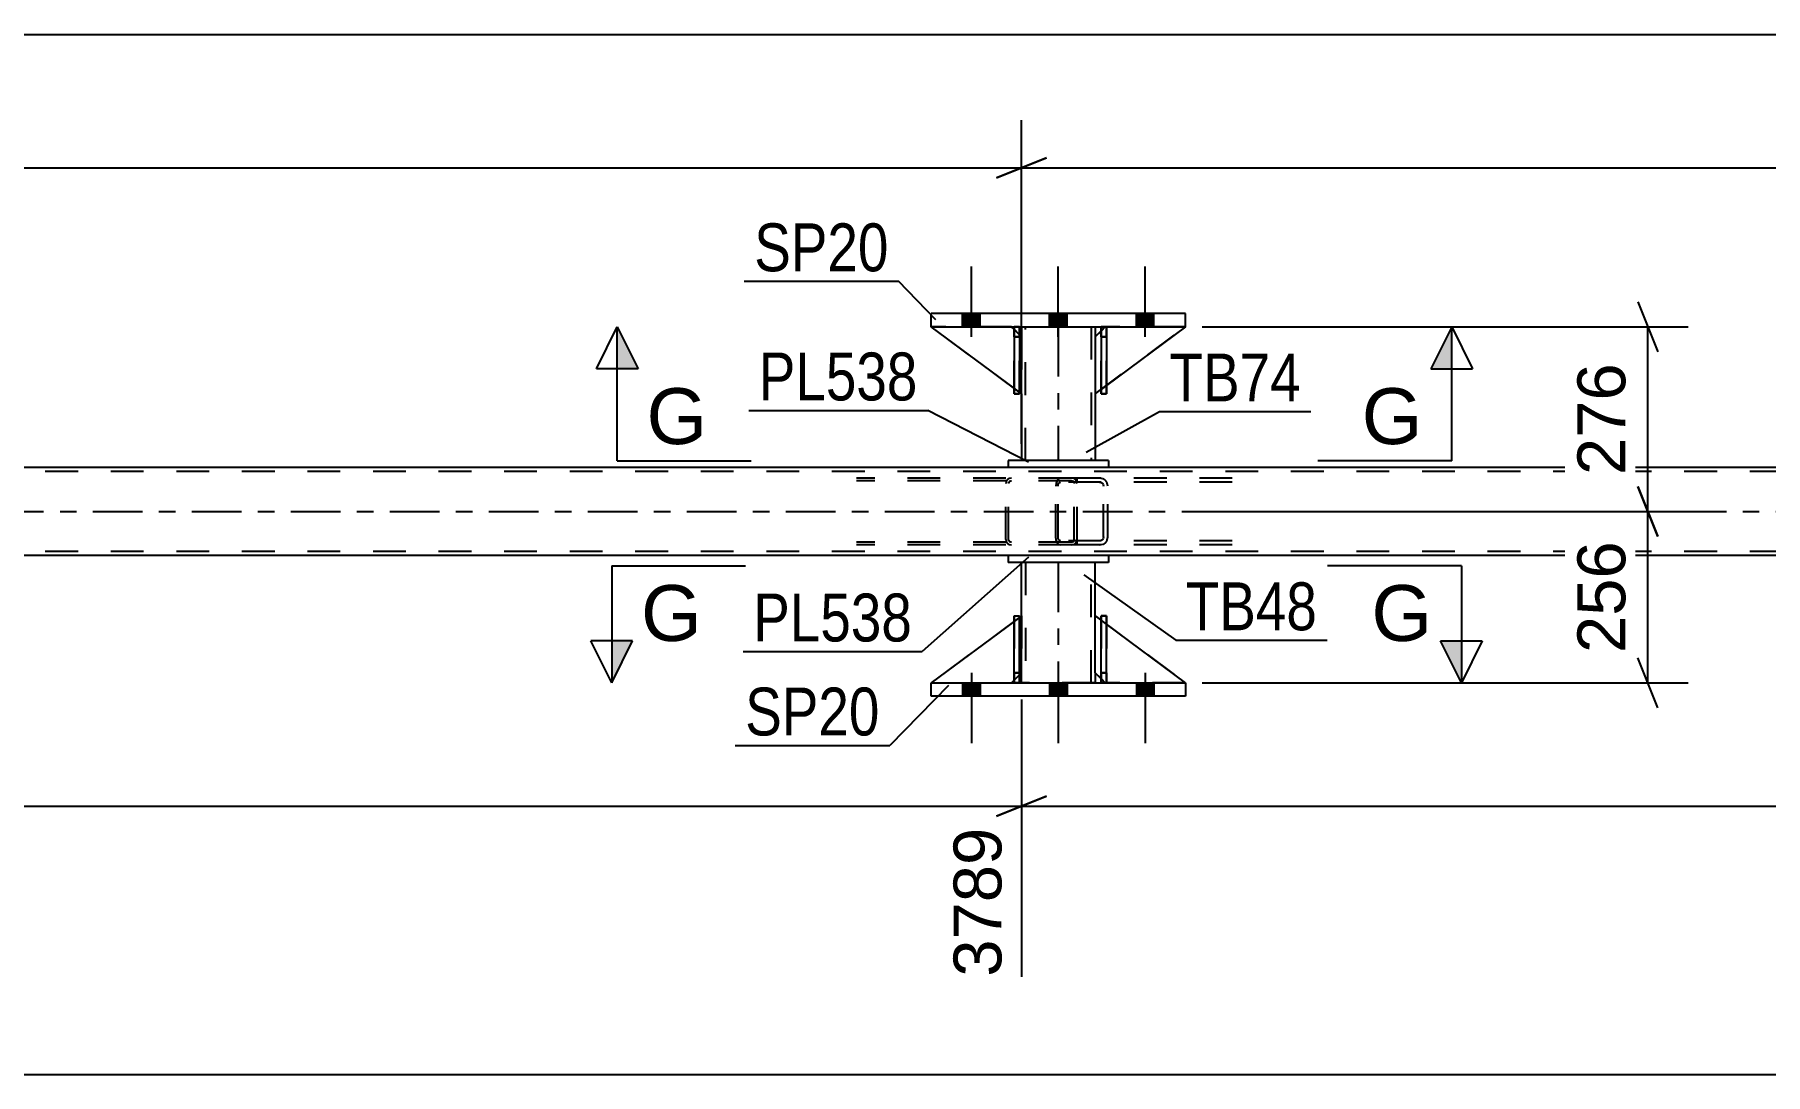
# Model space of a CAD drawing. Header units: millimetres. Extents: x 0 to 841, y 0 to 594.
# Drawn here: x 174.8 to 278.3, y 206.8 to 268.9 of the extents above; entities that cross this region are included whole.
import ezdxf

# ---------------------------------------------------------------- set-up
doc = ezdxf.new("R2010")
doc.units = ezdxf.units.MM
doc.linetypes.add('DXK_LINE_DOT2', pattern=[3.9198, 1.9599, -1.9599])
doc.linetypes.add('DXK_LINE_DOT3', pattern=[5.9187, 2.979, -0.9799, 0.9799, -0.9799])
doc.styles.add('Arial', font='ARIAL.TTF', dxfattribs={"height": 0.2})
doc.styles.add('Arial Narrow', font='ARIALN.TTF', dxfattribs={"height": 0.2})

# ---------------------------------------------------------------- blocks, each defined once
blk = doc.blocks.new('Part-814761036-5048 - 4968')
at = {"color": 7, "linetype": 'DXK_LINE_DOT2'}
for p, q in [((236.78, 242.42), (223.93, 242.42)), ((236.78, 242.26), (223.93, 242.26)), ((232.89, 242.22), (232.86, 242.1)), ((233.03, 242.1), (233.04, 242.16)), ((233.04, 242.16), (233.08, 242.21)), ((233.2, 242.42), (233.07, 242.39)), ((233.08, 242.21), (233.14, 242.25)), ((233.14, 242.25), (233.2, 242.26)), ((236.91, 242.39), (236.78, 242.42)), ((236.78, 242.26), (236.84, 242.25)), ((236.84, 242.25), (236.9, 242.21)), ((236.9, 242.21), (236.94, 242.16)), ((236.94, 242.16), (236.95, 242.1)), ((237.12, 242.1), (237.09, 242.22)), ((232.86, 238.74), (232.86, 242.1)), ((233.03, 238.74), (233.03, 242.1)), ((236.95, 238.74), (236.95, 242.1)), ((237.12, 238.74), (237.12, 242.1)), ((236.78, 238.58), (223.93, 238.58)), ((236.78, 238.42), (223.93, 238.42)), ((232.86, 238.74), (232.89, 238.62)), ((233.04, 238.68), (233.03, 238.74)), ((233.08, 238.63), (233.04, 238.68)), ((233.07, 238.44), (233.2, 238.42)), ((233.14, 238.59), (233.08, 238.63)), ((233.2, 238.58), (233.14, 238.59)), ((236.84, 238.59), (236.78, 238.58)), ((236.78, 238.42), (236.91, 238.44)), ((236.9, 238.63), (236.84, 238.59)), ((236.94, 238.68), (236.9, 238.63)), ((236.95, 238.74), (236.94, 238.68)), ((237.09, 238.62), (237.12, 238.74))]:
    blk.add_line(p, q, dxfattribs=at)
for centre, start, end in [((233.19, 242.09), 110.7583, 155.68), ((236.79, 242.09), 24.32, 69.2417), ((233.19, 238.75), 204.32, 249.2417), ((236.79, 238.75), 290.7583, 335.68)]:
    blk.add_arc(centre, 0.331, start, end, dxfattribs=at)
blk = doc.blocks.new('Part-814761036-5157 - 4968')
at = {"color": 7, "linetype": 'DXK_LINE_DOT2'}
for p, q in [((233.68, 234.08), (233.36, 233.85)), ((233.8, 230.78), (233.8, 234.18)), ((233.8, 230.78), (233.2, 230.18)), ((228.4, 230.18), (228.4, 230.18)), ((228.4, 230.18), (233.2, 230.18)), ((233.68, 230.65), (233.36, 230.33))]:
    blk.add_line(p, q, dxfattribs=at)
at = {"color": 2, "linetype": 'Continuous'}
for p, q in [((233.8, 234.18), (233.68, 234.08)), ((233.8, 230.78), (233.8, 234.18)), ((233.36, 233.85), (228.4, 230.18)), ((233.8, 230.78), (233.68, 230.65)), ((233.8, 230.78), (233.8, 230.78)), ((233.36, 230.33), (233.2, 230.18))]:
    blk.add_line(p, q, dxfattribs=at)
blk = doc.blocks.new('Part-814761036-5058 - 4968')
at = {"color": 2, "linetype": 'Continuous'}
for p, q in [((228.4, 230.18), (228.4, 230.18)), ((228.4, 229.38), (228.4, 230.18)), ((228.4, 230.18), (243.6, 230.18)), ((243.6, 230.18), (243.6, 230.18)), ((243.6, 230.18), (243.6, 229.38)), ((228.4, 229.38), (228.4, 229.38)), ((243.6, 229.38), (228.4, 229.38)), ((243.6, 229.38), (243.6, 229.38))]:
    blk.add_line(p, q, dxfattribs=at)
at = {"color": 7, "linetype": 'DXK_LINE_DOT2'}
for p, q in [((228.4, 229.38), (228.4, 230.18)), ((243.6, 230.18), (243.6, 229.38))]:
    blk.add_line(p, q, dxfattribs=at)
blk = doc.blocks.new('Bolt-814761036-5062 - 4968')
at = {"linetype": 'Continuous'}
for points in [[(230.28, 229.38), (231.32, 229.38), (231.32, 230.18), (230.28, 230.18)], [(230.28, 229.38), (231.32, 229.38), (231.32, 230.18), (230.28, 230.18)], [(230.28, 229.38), (231.32, 229.38), (231.32, 230.18), (230.28, 230.18)], [(235.48, 229.38), (236.52, 229.38), (236.52, 230.18), (235.48, 230.18)], [(235.48, 229.38), (236.52, 229.38), (236.52, 230.18), (235.48, 230.18)], [(240.68, 229.38), (241.72, 229.38), (241.72, 230.18), (240.68, 230.18)], [(240.68, 229.38), (241.72, 229.38), (241.72, 230.18), (240.68, 230.18)], [(240.68, 229.38), (241.72, 229.38), (241.72, 230.18), (240.68, 230.18)]]:
    blk.add_hatch(color=1, dxfattribs=at).paths.add_polyline_path(points)
at = {"color": 1, "linetype": 'Continuous'}
for p, q in [((230.8, 230.78), (230.8, 226.58)), ((230.8, 230.78), (230.8, 226.58)), ((230.8, 230.78), (230.8, 226.58)), ((236, 230.78), (236, 226.58)), ((236, 230.78), (236, 226.58)), ((241.2, 230.78), (241.2, 226.58)), ((241.2, 230.78), (241.2, 226.58)), ((241.2, 230.78), (241.2, 226.58)), ((230.28, 230.18), (230.28, 229.38)), ((230.28, 230.18), (230.28, 229.38)), ((230.28, 230.18), (230.28, 229.38)), ((231.32, 230.18), (231.32, 229.38)), ((231.32, 230.18), (231.32, 229.38)), ((231.32, 230.18), (231.32, 229.38)), ((235.48, 230.18), (235.48, 229.38)), ((235.48, 230.18), (235.48, 229.38)), ((236.52, 230.18), (236.52, 229.38)), ((236.52, 230.18), (236.52, 229.38)), ((240.68, 230.18), (240.68, 229.38)), ((240.68, 230.18), (240.68, 229.38)), ((240.68, 230.18), (240.68, 229.38)), ((241.72, 230.18), (241.72, 229.38)), ((241.72, 230.18), (241.72, 229.38)), ((241.72, 230.18), (241.72, 229.38))]:
    blk.add_line(p, q, dxfattribs=at)
blk = doc.blocks.new('Part-814761036-4998 - 4968')
at = {"color": 2, "linetype": 'Continuous'}
for p, q in [((233.8, 234.18), (233.8, 237.38)), ((238.2, 234.18), (238.2, 237.38)), ((233.8, 230.18), (233.8, 230.78)), ((238.2, 230.78), (238.2, 230.18))]:
    blk.add_line(p, q, dxfattribs=at)
at = {"color": 7, "linetype": 'DXK_LINE_DOT2'}
for p, q in [((238.2, 237.38), (233.8, 237.38)), ((234.04, 237.38), (234.04, 230.18)), ((237.96, 230.18), (237.96, 237.38)), ((233.8, 230.78), (233.8, 234.18)), ((238.2, 230.78), (238.2, 234.18)), ((238.2, 230.18), (233.8, 230.18))]:
    blk.add_line(p, q, dxfattribs=at)
at = {"color": 7, "linetype": 'DXK_LINE_DOT3'}
blk.add_line((236, 237.38), (236, 230.18), dxfattribs=at)
blk = doc.blocks.new('Part-814761036-4999 - 4968')
at = {"color": 2, "linetype": 'Continuous'}
for p, q in [((233.36, 230.18), (233.36, 234.18)), ((233.36, 234.18), (233.68, 234.18)), ((233.68, 230.18), (233.68, 234.18)), ((233.36, 230.18), (233.36, 230.18)), ((233.68, 230.18), (233.36, 230.18))]:
    blk.add_line(p, q, dxfattribs=at)
at = {"color": 7, "linetype": 'DXK_LINE_DOT2'}
for p, q in [((233.36, 234.18), (233.36, 230.78)), ((233.68, 230.78), (233.68, 234.18)), ((233.36, 230.78), (233.36, 230.18)), ((233.36, 230.78), (233.68, 230.78)), ((233.68, 230.18), (233.68, 230.78)), ((233.36, 230.18), (233.36, 230.18)), ((233.36, 230.18), (233.36, 230.18)), ((233.68, 230.18), (233.68, 230.18))]:
    blk.add_line(p, q, dxfattribs=at)
blk = doc.blocks.new('Part-814761036-5000 - 4968')
at = {"color": 2, "linetype": 'Continuous'}
for p, q in [((238.56, 230.18), (238.56, 234.18)), ((238.56, 234.18), (238.88, 234.18)), ((238.88, 230.18), (238.88, 234.18)), ((238.56, 230.18), (238.56, 230.18)), ((238.88, 230.18), (238.56, 230.18))]:
    blk.add_line(p, q, dxfattribs=at)
at = {"color": 7, "linetype": 'DXK_LINE_DOT2'}
for p, q in [((238.56, 234.18), (238.56, 230.78)), ((238.88, 230.78), (238.88, 234.18)), ((238.56, 230.78), (238.56, 230.18)), ((238.56, 230.78), (238.88, 230.78)), ((238.88, 230.18), (238.88, 230.78)), ((238.56, 230.18), (238.56, 230.18)), ((238.56, 230.18), (238.56, 230.18)), ((238.88, 230.18), (238.88, 230.18))]:
    blk.add_line(p, q, dxfattribs=at)
blk = doc.blocks.new('Part-814761036-5071 - 4968')
at = {"color": 2, "linetype": 'Continuous'}
for p, q in [((228.4, 252.26), (228.4, 252.26)), ((228.4, 251.46), (228.4, 252.26)), ((243.6, 252.26), (228.4, 252.26)), ((228.4, 251.46), (228.4, 251.46)), ((228.4, 251.46), (243.6, 251.46)), ((243.6, 252.26), (243.6, 252.26)), ((243.6, 251.46), (243.6, 252.26)), ((243.6, 251.46), (243.6, 251.46))]:
    blk.add_line(p, q, dxfattribs=at)
at = {"color": 7, "linetype": 'DXK_LINE_DOT2'}
for p, q in [((228.4, 251.46), (228.4, 252.26)), ((243.6, 251.46), (243.6, 252.26))]:
    blk.add_line(p, q, dxfattribs=at)
blk = doc.blocks.new('Part-814761036-5072 - 4968')
at = {"color": 7, "linetype": 'DXK_LINE_DOT2'}
for p, q in [((238.8, 251.46), (238.2, 250.86)), ((238.2, 247.46), (243.6, 251.46)), ((243.6, 251.46), (238.8, 251.46)), ((238.2, 250.86), (238.2, 247.46))]:
    blk.add_line(p, q, dxfattribs=at)
blk = doc.blocks.new('Part-814761036-5073 - 4968')
at = {"color": 7, "linetype": 'DXK_LINE_DOT2'}
for p, q in [((238.8, 251.46), (238.56, 251.21)), ((243.6, 251.46), (238.8, 251.46)), ((243.6, 251.46), (243.6, 251.46)), ((243.6, 251.46), (243.6, 251.46)), ((238.88, 247.96), (238.56, 247.72))]:
    blk.add_line(p, q, dxfattribs=at)
at = {"color": 2, "linetype": 'Continuous'}
for p, q in [((243.6, 251.46), (238.88, 247.96)), ((238.56, 251.21), (238.2, 250.86)), ((238.2, 250.86), (238.2, 247.46)), ((238.2, 247.46), (238.56, 247.72))]:
    blk.add_line(p, q, dxfattribs=at)
blk = doc.blocks.new('Part-814761036-5074 - 4968')
at = {"color": 7, "linetype": 'DXK_LINE_DOT2'}
for p, q in [((233.8, 247.46), (228.4, 251.46)), ((228.4, 251.46), (233.2, 251.46)), ((233.2, 251.46), (233.8, 250.86)), ((233.8, 250.86), (233.2, 251.46)), ((233.8, 250.86), (233.8, 247.46)), ((233.8, 250.86), (233.8, 250.86)), ((233.8, 250.86), (233.8, 247.46))]:
    blk.add_line(p, q, dxfattribs=at)
blk = doc.blocks.new('Part-814761036-5012 - 4968')
at = {"color": 7, "linetype": 'DXK_LINE_DOT2'}
for p, q in [((235.93, 242.28), (235.88, 242.12)), ((236.02, 242.38), (235.93, 242.28)), ((236.13, 242.42), (236.02, 242.38)), ((236.03, 242.11), (236.07, 242.16)), ((236.07, 242.16), (236.13, 242.18)), ((246.4, 242.42), (236.13, 242.42)), ((246.4, 242.18), (236.13, 242.18)), ((237.12, 242.18), (237.12, 242.42)), ((238.65, 242.38), (238.46, 242.42)), ((238.46, 242.18), (238.56, 242.16)), ((238.56, 242.16), (238.64, 242.11)), ((235.88, 242.12), (235.86, 241.94)), ((235.86, 238.9), (235.86, 241.94)), ((235.99, 241.94), (236, 242.03)), ((235.99, 238.9), (235.99, 241.94)), ((236, 242.03), (236.03, 242.11)), ((238.64, 242.11), (238.69, 242.03)), ((238.69, 242.03), (238.71, 241.94)), ((238.71, 238.9), (238.71, 241.94)), ((238.96, 241.94), (238.92, 242.12)), ((238.96, 238.9), (238.96, 241.94)), ((235.88, 238.72), (235.86, 238.9)), ((235.92, 238.59), (235.88, 238.72)), ((235.93, 238.56), (235.92, 238.59)), ((235.93, 238.56), (236.02, 238.46)), ((236, 238.81), (235.99, 238.9)), ((236.03, 238.73), (236, 238.81)), ((236.02, 238.46), (236.13, 238.42)), ((236.07, 238.68), (236.03, 238.73)), ((236.13, 238.66), (236.07, 238.68)), ((246.4, 238.66), (236.13, 238.66)), ((246.4, 238.42), (236.13, 238.42)), ((237.12, 238.42), (237.12, 238.66)), ((238.56, 238.68), (238.46, 238.66)), ((238.46, 238.42), (238.65, 238.46)), ((238.64, 238.73), (238.56, 238.68)), ((238.69, 238.81), (238.64, 238.73)), ((238.71, 238.9), (238.69, 238.81)), ((238.92, 238.72), (238.96, 238.9))]:
    blk.add_line(p, q, dxfattribs=at)
for centre, start, end in [((238.48, 241.92), 23.8494, 68.8059), ((238.48, 238.91), 291.1941, 336.1506)]:
    blk.add_arc(centre, 0.492, start, end, dxfattribs=at)
blk = doc.blocks.new('Part-814761036-5019 - 4968')
at = {"color": 2, "linetype": 'Continuous'}
for p, q in [((233, 243.06), (95.41, 243.06)), ((488.4, 243.06), (239, 243.06)), ((757.52, 237.78), (95.41, 237.78))]:
    blk.add_line(p, q, dxfattribs=at)
at = {"color": 7, "linetype": 'DXK_LINE_DOT2'}
for p, q in [((757.52, 242.82), (95.41, 242.82)), ((239, 243.06), (233, 243.06)), ((757.52, 238.02), (95.41, 238.02))]:
    blk.add_line(p, q, dxfattribs=at)
at = {"color": 7, "linetype": 'DXK_LINE_DOT3'}
blk.add_line((95.41, 240.42), (757.52, 240.42), dxfattribs=at)
blk = doc.blocks.new('Bolt-814761036-5022 - 4968')
at = {"linetype": 'Continuous'}
for points in [[(231.32, 252.26), (230.28, 252.26), (230.28, 251.46), (231.32, 251.46)], [(231.32, 252.26), (230.28, 252.26), (230.28, 251.46), (231.32, 251.46)], [(231.32, 252.26), (230.28, 252.26), (230.28, 251.46), (231.32, 251.46)], [(236.52, 252.26), (235.48, 252.26), (235.48, 251.46), (236.52, 251.46)], [(236.52, 252.26), (235.48, 252.26), (235.48, 251.46), (236.52, 251.46)], [(241.72, 252.26), (240.68, 252.26), (240.68, 251.46), (241.72, 251.46)], [(241.72, 252.26), (240.68, 252.26), (240.68, 251.46), (241.72, 251.46)], [(241.72, 252.26), (240.68, 252.26), (240.68, 251.46), (241.72, 251.46)]]:
    blk.add_hatch(color=1, dxfattribs=at).paths.add_polyline_path(points)
at = {"color": 1, "linetype": 'Continuous'}
for p, q in [((230.8, 250.86), (230.8, 255.06)), ((230.8, 250.86), (230.8, 255.06)), ((230.8, 250.86), (230.8, 255.06)), ((236, 250.86), (236, 255.06)), ((236, 250.86), (236, 255.06)), ((241.2, 250.86), (241.2, 255.06)), ((241.2, 250.86), (241.2, 255.06)), ((241.2, 250.86), (241.2, 255.06)), ((230.28, 251.46), (230.28, 252.26)), ((230.28, 251.46), (230.28, 252.26)), ((230.28, 251.46), (230.28, 252.26)), ((231.32, 251.46), (231.32, 252.26)), ((231.32, 251.46), (231.32, 252.26)), ((231.32, 251.46), (231.32, 252.26)), ((235.48, 251.46), (235.48, 252.26)), ((235.48, 251.46), (235.48, 252.26)), ((236.52, 251.46), (236.52, 252.26)), ((236.52, 251.46), (236.52, 252.26)), ((240.68, 251.46), (240.68, 252.26)), ((240.68, 251.46), (240.68, 252.26)), ((240.68, 251.46), (240.68, 252.26)), ((241.72, 251.46), (241.72, 252.26)), ((241.72, 251.46), (241.72, 252.26)), ((241.72, 251.46), (241.72, 252.26))]:
    blk.add_line(p, q, dxfattribs=at)
blk = doc.blocks.new('Part-814761036-5253 - 4968')
at = {"color": 7, "linetype": 'DXK_LINE_DOT2'}
for p, q in [((238.56, 250.86), (238.56, 251.46)), ((238.56, 251.46), (238.56, 251.46)), ((238.56, 251.46), (238.56, 247.46)), ((238.56, 251.46), (238.88, 251.46)), ((238.88, 251.46), (238.88, 250.86)), ((238.88, 247.46), (238.88, 251.46)), ((238.56, 247.46), (238.56, 250.86)), ((238.56, 250.86), (238.88, 250.86)), ((238.88, 250.86), (238.88, 247.46)), ((238.56, 247.46), (238.88, 247.46))]:
    blk.add_line(p, q, dxfattribs=at)
blk = doc.blocks.new('Part-814761036-5155 - 4968')
at = {"color": 7, "linetype": 'DXK_LINE_DOT2'}
for p, q in [((233.36, 234.18), (233.68, 234.18)), ((233.36, 230.78), (233.36, 234.18)), ((233.36, 234.18), (233.36, 230.18)), ((233.68, 234.18), (233.68, 230.78)), ((233.68, 230.18), (233.68, 234.09)), ((233.68, 230.78), (233.36, 230.78)), ((233.36, 230.18), (233.36, 230.78)), ((233.68, 230.78), (233.68, 230.18)), ((233.68, 230.18), (233.36, 230.18)), ((233.68, 230.18), (233.68, 230.18))]:
    blk.add_line(p, q, dxfattribs=at)
blk = doc.blocks.new('Part-814761036-5156 - 4968')
at = {"color": 7, "linetype": 'DXK_LINE_DOT2'}
for p, q in [((238.88, 234.18), (238.56, 234.18)), ((238.56, 230.78), (238.56, 234.18)), ((238.56, 234.18), (238.56, 230.18)), ((238.88, 234.18), (238.88, 230.78)), ((238.88, 230.18), (238.88, 234.18)), ((238.88, 230.78), (238.56, 230.78)), ((238.56, 230.18), (238.56, 230.78)), ((238.88, 230.78), (238.88, 230.18)), ((238.88, 230.18), (238.56, 230.18)), ((238.88, 230.18), (238.88, 230.18))]:
    blk.add_line(p, q, dxfattribs=at)
blk = doc.blocks.new('Part-814761036-5158 - 4968')
at = {"color": 7, "linetype": 'DXK_LINE_DOT2'}
for p, q in [((233.8, 234.18), (228.4, 230.18)), ((233.8, 230.78), (233.8, 234.18)), ((233.8, 234.18), (233.8, 230.78)), ((233.2, 230.18), (233.8, 230.78)), ((233.8, 230.78), (233.2, 230.18)), ((233.8, 230.78), (233.8, 230.78)), ((228.4, 230.18), (233.2, 230.18))]:
    blk.add_line(p, q, dxfattribs=at)
blk = doc.blocks.new('Part-814761036-5164 - 4968')
at = {"color": 2, "linetype": 'Continuous'}
for p, q in [((238.2, 230.78), (238.2, 234.18)), ((238.2, 234.18), (238.56, 233.92)), ((243.6, 230.18), (238.88, 233.68)), ((238.56, 230.43), (238.2, 230.78))]:
    blk.add_line(p, q, dxfattribs=at)
at = {"color": 7, "linetype": 'DXK_LINE_DOT2'}
for p, q in [((238.88, 233.68), (238.56, 233.92)), ((238.56, 230.43), (238.8, 230.18)), ((238.8, 230.18), (243.6, 230.18))]:
    blk.add_line(p, q, dxfattribs=at)
blk = doc.blocks.new('Part-814761036-5165 - 4968')
at = {"color": 7, "linetype": 'DXK_LINE_DOT2'}
for p, q in [((238.2, 230.78), (238.2, 234.18)), ((238.2, 234.18), (243.6, 230.18)), ((238.8, 230.18), (238.2, 230.78)), ((243.6, 230.18), (238.8, 230.18))]:
    blk.add_line(p, q, dxfattribs=at)
blk = doc.blocks.new('Part-814761036-5170 - 4968')
at = {"color": 2, "linetype": 'Continuous'}
for p, q in [((239, 237.78), (233, 237.78)), ((233, 237.78), (233, 237.38)), ((239, 237.38), (233, 237.38)), ((239, 237.78), (239, 237.38))]:
    blk.add_line(p, q, dxfattribs=at)
blk = doc.blocks.new('Part-814761036-5175 - 4968')
at = {"color": 2, "linetype": 'Continuous'}
for p, q in [((233.8, 251.46), (233.8, 250.86)), ((238.2, 251.46), (238.2, 250.86)), ((233.8, 247.46), (233.8, 243.46)), ((238.2, 247.46), (238.2, 243.46))]:
    blk.add_line(p, q, dxfattribs=at)
at = {"color": 7, "linetype": 'DXK_LINE_DOT2'}
for p, q in [((233.8, 251.46), (238.2, 251.46)), ((234.04, 243.46), (234.04, 251.46)), ((237.96, 251.46), (237.96, 243.46)), ((233.8, 250.86), (233.8, 247.46)), ((238.2, 250.86), (238.2, 247.46)), ((238.2, 243.46), (233.8, 243.46))]:
    blk.add_line(p, q, dxfattribs=at)
at = {"color": 7, "linetype": 'DXK_LINE_DOT3'}
blk.add_line((236, 251.46), (236, 243.46), dxfattribs=at)
blk = doc.blocks.new('Part-814761036-5176 - 4968')
at = {"color": 2, "linetype": 'Continuous'}
for p, q in [((233.68, 251.46), (233.36, 251.46)), ((233.36, 251.46), (233.36, 247.46)), ((233.68, 251.46), (233.68, 251.46)), ((233.68, 251.46), (233.68, 247.46)), ((233.68, 247.46), (233.36, 247.46))]:
    blk.add_line(p, q, dxfattribs=at)
at = {"color": 7, "linetype": 'DXK_LINE_DOT2'}
for p, q in [((233.36, 251.46), (233.36, 250.86)), ((233.36, 251.46), (233.36, 251.46)), ((233.68, 250.86), (233.68, 251.46)), ((233.68, 251.46), (233.68, 251.46)), ((233.68, 250.86), (233.36, 250.86)), ((233.36, 250.86), (233.36, 247.46)), ((233.68, 247.46), (233.68, 250.86))]:
    blk.add_line(p, q, dxfattribs=at)
blk = doc.blocks.new('Part-814761036-5189 - 4968')
at = {"color": 2, "linetype": 'Continuous'}
for p, q in [((238.88, 251.46), (238.56, 251.46)), ((238.56, 251.46), (238.56, 247.46)), ((238.88, 251.46), (238.88, 251.46)), ((238.88, 251.46), (238.88, 247.46)), ((238.88, 247.46), (238.56, 247.46))]:
    blk.add_line(p, q, dxfattribs=at)
at = {"color": 7, "linetype": 'DXK_LINE_DOT2'}
for p, q in [((238.56, 251.46), (238.56, 250.86)), ((238.56, 251.46), (238.56, 251.46)), ((238.88, 250.86), (238.88, 251.46)), ((238.88, 251.46), (238.88, 251.46)), ((238.88, 250.86), (238.56, 250.86)), ((238.56, 250.86), (238.56, 247.46)), ((238.88, 247.46), (238.88, 250.86))]:
    blk.add_line(p, q, dxfattribs=at)
blk = doc.blocks.new('Part-814761036-5190 - 4968')
at = {"color": 7, "linetype": 'DXK_LINE_DOT2'}
for p, q in [((233.36, 250.86), (233.36, 251.46)), ((233.36, 251.46), (233.36, 251.46)), ((233.36, 251.46), (233.36, 247.46)), ((233.36, 251.46), (233.68, 251.46)), ((233.68, 251.46), (233.68, 250.86)), ((233.68, 247.46), (233.68, 251.46)), ((233.36, 247.46), (233.36, 250.86)), ((233.36, 250.86), (233.68, 250.86)), ((233.68, 250.86), (233.68, 247.46)), ((233.36, 247.46), (233.68, 247.46))]:
    blk.add_line(p, q, dxfattribs=at)
blk = doc.blocks.new('Part-814761036-5197 - 4968')
at = {"color": 2, "linetype": 'Continuous'}
for p, q in [((239, 243.46), (233, 243.46)), ((233, 243.46), (233, 243.06)), ((239, 243.46), (239, 243.06)), ((239, 243.06), (233, 243.06))]:
    blk.add_line(p, q, dxfattribs=at)
blk = doc.blocks.new('Part-814761036-5265 - 4968')
at = {"color": 2, "linetype": 'Continuous'}
for p, q in [((233.36, 247.79), (228.4, 251.46)), ((233.36, 251.31), (233.2, 251.46)), ((233.8, 250.86), (233.68, 250.99)), ((233.8, 250.86), (233.8, 250.86)), ((233.8, 247.46), (233.8, 250.86)), ((233.68, 247.55), (233.8, 247.46)), ((233.8, 247.46), (233.8, 247.46))]:
    blk.add_line(p, q, dxfattribs=at)
at = {"color": 7, "linetype": 'DXK_LINE_DOT2'}
for p, q in [((233.2, 251.46), (228.4, 251.46)), ((228.4, 251.46), (228.4, 251.46)), ((233.2, 251.46), (233.8, 250.86)), ((233.68, 250.99), (233.36, 251.31)), ((233.8, 250.86), (233.8, 247.46)), ((233.68, 247.55), (233.36, 247.79))]:
    blk.add_line(p, q, dxfattribs=at)
blk = doc.blocks.new('StraightDimension-814761036-5368 - 4968')
at = {"color": 7, "linetype": 'Continuous'}
blk.add_line((84.55, 206.77), (768.38, 206.77), dxfattribs=at)
blk = doc.blocks.new('StraightDimension-814761036-5386 - 4968')
at = {"color": 7, "linetype": 'Continuous'}
for p, q in [((233.8, 229.18), (233.8, 212.61)), ((85.19, 222.81), (233.8, 222.81)), ((232.3, 222.21), (235.3, 223.41))]:
    blk.add_line(p, q, dxfattribs=at)
at = {"color": 0, "linetype": 'Continuous'}
blk.add_wipeout([(233.2, 222.11), (229, 222.11), (229, 212.01), (233.2, 212.01)], dxfattribs=at)
at = {"color": 3, "linetype": 'Continuous', "style": 'Arial'}
blk.add_text('3789', height=2.865, rotation=90.0002, dxfattribs=at).set_placement((232.6, 212.61))
blk = doc.blocks.new('StraightDimension-814761036-5301 - 4968')
at = {"color": 7, "linetype": 'Continuous'}
for p, q in [((270.65, 252.96), (271.85, 249.96)), ((244.6, 251.46), (273.65, 251.46)), ((271.25, 240.42), (271.25, 251.46)), ((271.85, 238.92), (270.65, 241.92)), ((244.6, 240.42), (273.65, 240.42))]:
    blk.add_line(p, q, dxfattribs=at)
at = {"color": 0}
blk.add_wipeout([(270.5, 249.87), (266.3, 249.87), (266.3, 242), (270.5, 242)], dxfattribs=at)
at = {"color": 3, "style": 'Arial'}
blk.add_text('276', height=2.865, rotation=90.0002, dxfattribs=at).set_placement((269.9, 242.6))
blk = doc.blocks.new('StraightDimension-814761036-5329 - 4968')
at = {"color": 7, "linetype": 'Continuous'}
for p, q in [((270.65, 241.92), (271.85, 238.92)), ((244.6, 240.42), (273.65, 240.42)), ((271.25, 230.18), (271.25, 240.42)), ((271.85, 228.68), (270.65, 231.68)), ((244.6, 230.18), (273.65, 230.18))]:
    blk.add_line(p, q, dxfattribs=at)
at = {"color": 0}
blk.add_wipeout([(270.5, 239.23), (266.3, 239.23), (266.3, 231.36), (270.5, 231.36)], dxfattribs=at)
at = {"color": 3, "style": 'Arial'}
blk.add_text('256', height=2.865, rotation=90.0002, dxfattribs=at).set_placement((269.9, 231.96))
blk = doc.blocks.new('StraightDimension-814761036-5406 - 4968')
at = {"color": 7, "linetype": 'Continuous'}
for p, q in [((233.8, 229.18), (233.8, 212.61)), ((235.3, 223.41), (232.3, 222.21)), ((233.8, 222.81), (489.2, 222.81))]:
    blk.add_line(p, q, dxfattribs=at)
blk = doc.blocks.new('StraightDimension-814761036-5425 - 4968')
at = {"color": 7, "linetype": 'Continuous'}
blk.add_line((85.19, 268.93), (767.74, 268.93), dxfattribs=at)
blk = doc.blocks.new('StraightDimension-814761036-5446 - 4968')
at = {"color": 7, "linetype": 'Continuous'}
for p, q in [((233.8, 244.46), (233.8, 263.81)), ((235.3, 261.56), (232.3, 260.36)), ((233.8, 260.96), (489.2, 260.96))]:
    blk.add_line(p, q, dxfattribs=at)
blk = doc.blocks.new('StraightDimension-814761036-5474 - 4968')
at = {"color": 7, "linetype": 'Continuous'}
for p, q in [((233.8, 244.46), (233.8, 263.81)), ((85.19, 260.96), (233.8, 260.96)), ((232.3, 260.36), (235.3, 261.56))]:
    blk.add_line(p, q, dxfattribs=at)
blk = doc.blocks.new('Mark-814761036-4994 - 4968')
at = {"color": 30, "linetype": 'Continuous'}
for p, q in [((237.53, 236.63), (243.02, 232.72)), ((243.02, 232.72), (252.07, 232.72))]:
    blk.add_line(p, q, dxfattribs=at)
at = {"color": 0}
blk.add_wipeout([(251.47, 233.32), (251.47, 236.32), (243.62, 236.32), (243.62, 233.32)], dxfattribs=at)
blk.add_wipeout([(251.47, 233.32), (251.47, 236.32), (243.62, 236.32), (243.62, 233.32)], dxfattribs=at)
at = {"color": 3, "style": 'Arial Narrow'}
blk.add_text('TB48', height=2.863, dxfattribs=at).set_placement((243.62, 233.32))
blk = doc.blocks.new('Mark-814761036-5067 - 4968')
at = {"color": 30, "linetype": 'Continuous'}
for p in [(217.22, 254.18), (228.67, 251.87)]:
    blk.add_line(p, (226.45, 254.18), dxfattribs=at)
at = {"color": 0}
blk.add_wipeout([(225.85, 254.78), (225.85, 257.78), (217.82, 257.78), (217.82, 254.78)], dxfattribs=at)
blk.add_wipeout([(225.85, 254.78), (225.85, 257.78), (217.82, 257.78), (217.82, 254.78)], dxfattribs=at)
at = {"color": 3, "style": 'Arial Narrow'}
blk.add_text('SP20', height=2.863, dxfattribs=at).set_placement((217.82, 254.78))
blk = doc.blocks.new('Mark-814761036-5054 - 4968')
at = {"color": 30, "linetype": 'Continuous'}
for p in [(229.43, 230.02), (216.68, 226.43)]:
    blk.add_line(p, (225.92, 226.43), dxfattribs=at)
at = {"color": 0}
blk.add_wipeout([(225.32, 227.03), (225.32, 230.03), (217.28, 230.03), (217.28, 227.03)], dxfattribs=at)
blk.add_wipeout([(225.32, 227.03), (225.32, 230.03), (217.28, 230.03), (217.28, 227.03)], dxfattribs=at)
at = {"color": 3, "style": 'Arial Narrow'}
blk.add_text('SP20', height=2.863, dxfattribs=at).set_placement((217.28, 227.03))
blk = doc.blocks.new('Mark-814761036-5166 - 4968')
at = {"color": 30, "linetype": 'Continuous'}
for p in [(234.21, 237.69), (217.16, 232.05)]:
    blk.add_line(p, (227.86, 232.05), dxfattribs=at)
at = {"color": 0}
blk.add_wipeout([(227.26, 232.65), (227.26, 235.65), (217.76, 235.65), (217.76, 232.65)], dxfattribs=at)
blk.add_wipeout([(227.26, 232.65), (227.26, 235.65), (217.76, 235.65), (217.76, 232.65)], dxfattribs=at)
at = {"color": 3, "style": 'Arial Narrow'}
blk.add_text('PL538', height=2.863, dxfattribs=at).set_placement((217.76, 232.65))
blk = doc.blocks.new('Mark-814761036-5171 - 4968')
at = {"color": 30, "linetype": 'Continuous'}
for p, q in [((237.67, 243.96), (242.05, 246.4)), ((242.05, 246.4), (251.1, 246.4))]:
    blk.add_line(p, q, dxfattribs=at)
at = {"color": 0}
blk.add_wipeout([(250.5, 247), (250.5, 250), (242.65, 250), (242.65, 247)], dxfattribs=at)
blk.add_wipeout([(250.5, 247), (250.5, 250), (242.65, 250), (242.65, 247)], dxfattribs=at)
at = {"color": 3, "style": 'Arial Narrow'}
blk.add_text('TB74', height=2.863, dxfattribs=at).set_placement((242.65, 247))
blk = doc.blocks.new('Mark-814761036-5193 - 4968')
at = {"color": 30, "linetype": 'Continuous'}
for p in [(217.49, 246.46), (234.21, 243.37)]:
    blk.add_line(p, (228.19, 246.46), dxfattribs=at)
at = {"color": 0}
blk.add_wipeout([(227.59, 247.06), (227.59, 250.06), (218.09, 250.06), (218.09, 247.06)], dxfattribs=at)
blk.add_wipeout([(227.59, 247.06), (227.59, 250.06), (218.09, 250.06), (218.09, 247.06)], dxfattribs=at)
at = {"color": 3, "style": 'Arial Narrow'}
blk.add_text('PL538', height=2.863, dxfattribs=at).set_placement((218.09, 247.06))
blk = doc.blocks.new('SectionMark-814761036-5495 - 4968')
at = {"color": 6, "linetype": 'Continuous'}
for p, q in [((209.3, 237.18), (217.3, 237.18)), ((209.3, 237.18), (209.3, 230.18)), ((260.1, 237.18), (252.1, 237.18)), ((260.1, 237.18), (260.1, 230.18)), ((209.3, 230.18), (208.05, 232.68)), ((261.35, 232.68), (260.1, 230.18))]:
    blk.add_line(p, q, dxfattribs=at)
at = {"color": 0, "linetype": 'Continuous'}
for points in [[(214.68, 232.68), (214.68, 236.18), (211.05, 236.18), (211.05, 232.68)], [(258.35, 232.68), (258.35, 236.18), (254.72, 236.18), (254.72, 232.68)]]:
    blk.add_wipeout(points, dxfattribs=at)
at = {"linetype": 'Continuous'}
for points in [[(209.3, 232.68), (210.55, 232.68), (209.3, 230.18)], [(258.85, 232.68), (260.1, 232.68), (260.1, 230.18)]]:
    blk.add_hatch(color=6, dxfattribs=at).paths.add_polyline_path(points)
at = {"color": 6, "linetype": 'Continuous'}
for p, q in [((210.55, 232.68), (208.05, 232.68)), ((209.3, 230.18), (210.55, 232.68)), ((258.85, 232.68), (261.35, 232.68)), ((260.1, 230.18), (258.85, 232.68))]:
    blk.add_line(p, q, dxfattribs=at)
at = {"color": 3, "linetype": 'Continuous', "style": 'Arial'}
for p in [(211.05, 232.68), (254.72, 232.68)]:
    blk.add_text('G', height=3.34, dxfattribs=at).set_placement(p)
blk = doc.blocks.new('SectionMark-814761036-5497 - 4968')
at = {"linetype": 'Continuous'}
for points in [[(210.88, 248.95), (209.63, 248.95), (209.63, 251.45)], [(259.52, 248.95), (258.27, 248.95), (259.52, 251.45)]]:
    blk.add_hatch(color=6, dxfattribs=at).paths.add_polyline_path(points)
at = {"color": 6, "linetype": 'Continuous'}
for p, q in [((208.38, 248.95), (209.63, 251.45)), ((209.63, 243.45), (209.63, 251.45)), ((209.63, 251.45), (210.88, 248.95)), ((259.52, 251.45), (258.27, 248.95)), ((259.52, 243.45), (259.52, 251.45)), ((259.52, 251.45), (260.77, 248.95)), ((210.88, 248.95), (208.38, 248.95)), ((258.27, 248.95), (260.77, 248.95)), ((209.63, 243.45), (217.63, 243.45)), ((259.52, 243.45), (251.52, 243.45))]:
    blk.add_line(p, q, dxfattribs=at)
at = {"color": 0, "linetype": 'Continuous'}
for points in [[(215.01, 244.45), (215.01, 247.95), (211.38, 247.95), (211.38, 244.45)], [(257.77, 244.45), (257.77, 247.95), (254.14, 247.95), (254.14, 244.45)]]:
    blk.add_wipeout(points, dxfattribs=at)
at = {"color": 3, "linetype": 'Continuous', "style": 'Arial'}
for p in [(211.38, 244.45), (254.14, 244.45)]:
    blk.add_text('G', height=3.34, dxfattribs=at).set_placement(p)

msp = doc.modelspace()

# ---------------------------------------------------------------- block references
for name in ['Bolt-814761036-5022 - 4968', 'Part-814761036-5071 - 4968', 'Part-814761036-5074 - 4968', 'Part-814761036-5265 - 4968', 'Part-814761036-5176 - 4968', 'Part-814761036-5190 - 4968', 'Part-814761036-5175 - 4968', 'Part-814761036-5072 - 4968', 'Part-814761036-5073 - 4968', 'Part-814761036-5253 - 4968', 'Part-814761036-5189 - 4968', 'Part-814761036-5197 - 4968', 'Part-814761036-5019 - 4968', 'Part-814761036-5048 - 4968', 'Part-814761036-5012 - 4968', 'Part-814761036-5170 - 4968', 'Part-814761036-4998 - 4968', 'Part-814761036-5157 - 4968', 'Part-814761036-5158 - 4968', 'Part-814761036-4999 - 4968', 'Part-814761036-5155 - 4968', 'Part-814761036-5164 - 4968', 'Part-814761036-5165 - 4968', 'Part-814761036-5000 - 4968', 'Part-814761036-5156 - 4968', 'Bolt-814761036-5062 - 4968', 'Part-814761036-5058 - 4968']:
    msp.add_blockref(name, (0, 0))

# ---------------------------------------------------------------- next in the draw order: block references
for name in ['StraightDimension-814761036-5301 - 4968', 'StraightDimension-814761036-5368 - 4968']:
    msp.add_blockref(name, (0, 0))

# ---------------------------------------------------------------- next in the draw order: block references
for name in ['StraightDimension-814761036-5425 - 4968', 'StraightDimension-814761036-5329 - 4968', 'StraightDimension-814761036-5386 - 4968']:
    msp.add_blockref(name, (0, 0))

# ---------------------------------------------------------------- next in the draw order: block references
for name in ['StraightDimension-814761036-5446 - 4968', 'Mark-814761036-5166 - 4968', 'Mark-814761036-4994 - 4968', 'Mark-814761036-5054 - 4968', 'StraightDimension-814761036-5406 - 4968']:
    msp.add_blockref(name, (0, 0))

# ---------------------------------------------------------------- next in the draw order: block references
for name in ['StraightDimension-814761036-5474 - 4968', 'Mark-814761036-5171 - 4968', 'SectionMark-814761036-5495 - 4968']:
    msp.add_blockref(name, (0, 0))

# ---------------------------------------------------------------- next in the draw order: block references
for name in ['Mark-814761036-5067 - 4968', 'Mark-814761036-5193 - 4968']:
    msp.add_blockref(name, (0, 0))

# ---------------------------------------------------------------- next in the draw order: block references
msp.add_blockref('SectionMark-814761036-5497 - 4968', (0, 0))

doc.saveas('drawing.dxf')
